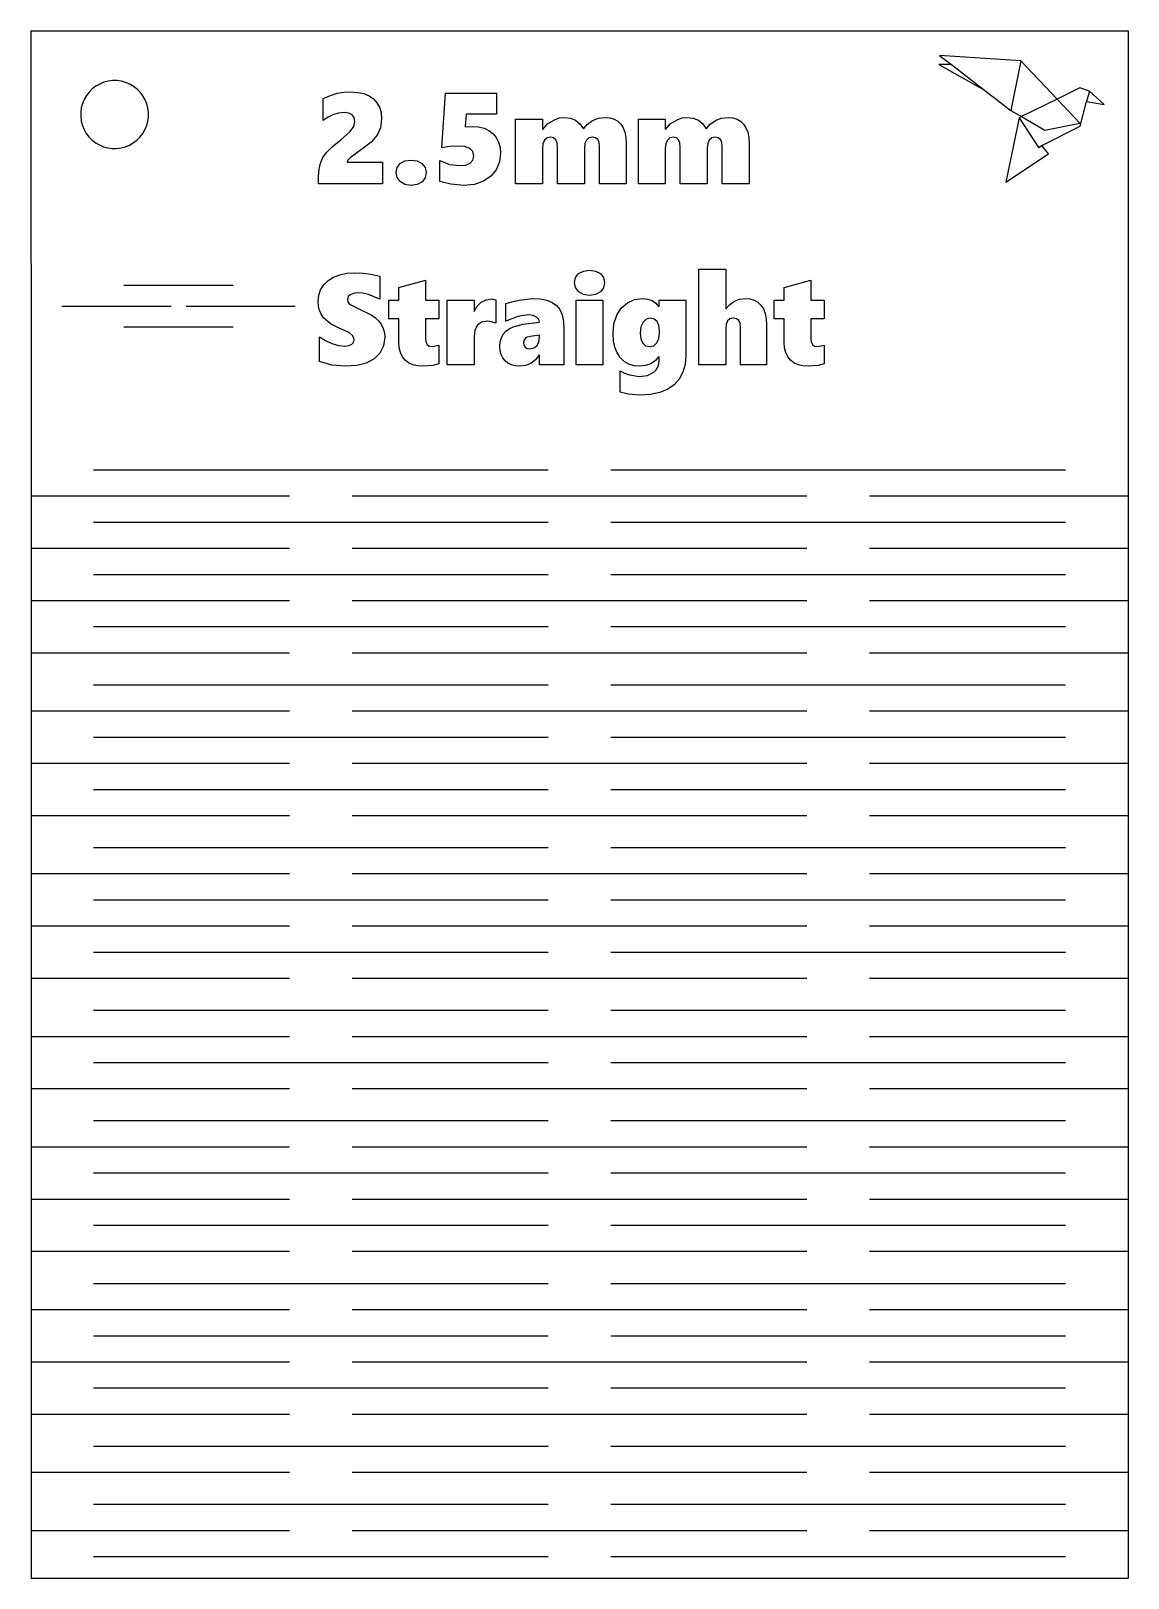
# Model space of a CAD drawing. Extents: x -223 to 223, y -314 to 314.
# Drawn here: x -108.4 to -3.4, y 6 to 154 of the extents above; entities that cross this region are included whole.
import ezdxf

# ---------------------------------------------------------------- set-up
doc = ezdxf.new("R2010")
doc.units = 0
doc.header["$MEASUREMENT"] = 0
doc.layers.get('0').update_dxf_attribs({"linetype": 'CONTINUOUS'})

msp = doc.modelspace()

# ---------------------------------------------------------------- linework, layer by layer
for p, q in [((-108.36, 153.96), (-3.41, 153.96)), ((-108.36, 153.96), (-108.34, 109.49)), ((-3.41, 153.96), (-3.41, 109.49)), ((-13.66, 151.11), (-21.44, 151.63)), ((-21.44, 151.63), (-20.31, 150.75)), ((-13.66, 151.11), (-14.63, 146.36)), ((-10.21, 147.44), (-13.66, 151.11)), ((-21.5, 150.75), (-17.16, 148.31)), ((-20.31, 150.75), (-21.5, 150.75)), ((-20.31, 150.75), (-17.16, 148.31)), ((-102.79, 148.12), (-103.05, 147.78)), ((-102.49, 148.42), (-102.79, 148.12)), ((-102.15, 148.68), (-102.49, 148.42)), ((-101.78, 148.89), (-102.15, 148.68)), ((-101.39, 149.05), (-101.78, 148.89)), ((-100.98, 149.16), (-101.39, 149.05)), ((-100.56, 149.21), (-100.98, 149.16)), ((-100.13, 149.21), (-100.56, 149.21)), ((-99.71, 149.15), (-100.13, 149.21)), ((-99.3, 149.04), (-99.71, 149.15)), ((-98.91, 148.87), (-99.3, 149.04)), ((-98.54, 148.66), (-98.91, 148.87)), ((-98.21, 148.4), (-98.54, 148.66)), ((-97.91, 148.1), (-98.21, 148.4)), ((-97.65, 147.76), (-97.91, 148.1)), ((-79.71, 147.8), (-79.06, 148)), ((-79.06, 148), (-78.43, 148.1)), ((-78.43, 148.1), (-77.78, 148.13)), ((-77.78, 148.13), (-77.11, 148.09)), ((-77.11, 148.09), (-76.53, 147.97)), ((-69.04, 142.8), (-68.71, 148)), ((-68.71, 148), (-63.82, 148)), ((-63.82, 148), (-63.82, 146)), ((-17.16, 148.31), (-14.63, 146.36)), ((-8.02, 148.52), (-10.21, 147.44)), ((-7.11, 148.22), (-8.02, 148.52)), ((-7.11, 148.22), (-7.39, 147.22)), ((-5.69, 146.92), (-7.11, 148.22)), ((-103.55, 146.61), (-103.6, 146.19)), ((-103.43, 147.02), (-103.55, 146.61)), ((-103.27, 147.42), (-103.43, 147.02)), ((-103.05, 147.78), (-103.27, 147.42)), ((-97.44, 147.39), (-97.65, 147.76)), ((-97.28, 147), (-97.44, 147.39)), ((-97.17, 146.59), (-97.28, 147)), ((-97.12, 146.16), (-97.17, 146.59)), ((-80.4, 147.49), (-79.71, 147.8)), ((-80.4, 145.39), (-80.4, 147.49)), ((-76.53, 147.97), (-76.02, 147.76)), ((-76.02, 147.76), (-75.59, 147.46)), ((-75.59, 147.46), (-75.26, 147.09)), ((-75.26, 147.09), (-75.01, 146.66)), ((-75.01, 146.66), (-74.87, 146.15)), ((-10.21, 147.44), (-13.6, 145.77)), ((-8.04, 145.13), (-10.21, 147.44)), ((-8, 144.86), (-7.39, 147.22)), ((-7.39, 147.22), (-5.69, 146.92)), ((-103.6, 146.19), (-103.6, 145.77)), ((-103.6, 145.77), (-103.55, 145.34)), ((-103.55, 145.34), (-103.44, 144.93)), ((-97.29, 144.91), (-97.18, 145.32)), ((-97.18, 145.32), (-97.12, 145.74)), ((-97.12, 145.74), (-97.12, 146.16)), ((-79.93, 145.72), (-80.4, 145.39)), ((-79.43, 145.96), (-79.93, 145.72)), ((-78.93, 146.11), (-79.43, 145.96)), ((-78.41, 146.15), (-78.93, 146.11)), ((-77.95, 146.1), (-78.41, 146.15)), ((-77.63, 145.94), (-77.95, 146.1)), ((-77.43, 145.67), (-77.63, 145.94)), ((-77.48, 144.81), (-77.37, 145.29)), ((-77.37, 145.29), (-77.43, 145.67)), ((-74.82, 145.57), (-74.92, 144.71)), ((-74.87, 146.15), (-74.82, 145.57)), ((-66.72, 146), (-66.81, 144.78)), ((-63.82, 146), (-66.72, 146)), ((-62, 139.35), (-62, 145.53)), ((-62, 145.53), (-59.43, 145.53)), ((-59.43, 145.53), (-59.43, 144.55)), ((-59.4, 144.55), (-58.94, 145.08)), ((-58.94, 145.08), (-58.23, 145.51)), ((-58.23, 145.51), (-57.81, 145.64)), ((-57.81, 145.64), (-57.36, 145.68)), ((-57.36, 145.68), (-56.76, 145.61)), ((-56.76, 145.61), (-56.26, 145.42)), ((-56.26, 145.42), (-55.84, 145.08)), ((-55.84, 145.08), (-55.51, 144.6)), ((-55.51, 144.6), (-55.13, 145.06)), ((-55.13, 145.06), (-54.64, 145.4)), ((-54.64, 145.4), (-54.06, 145.61)), ((-54.06, 145.61), (-53.43, 145.68)), ((-53.43, 145.68), (-52.97, 145.64)), ((-52.97, 145.64), (-52.57, 145.52)), ((-52.57, 145.52), (-52.23, 145.32)), ((-52.23, 145.32), (-51.94, 145.04)), ((-51.94, 145.04), (-51.71, 144.69)), ((-50.25, 139.35), (-50.25, 145.53)), ((-50.25, 145.53), (-47.68, 145.53)), ((-47.68, 145.53), (-47.68, 144.55)), ((-47.66, 144.55), (-47.2, 145.08)), ((-47.2, 145.08), (-46.48, 145.51)), ((-46.48, 145.51), (-46.07, 145.64)), ((-46.07, 145.64), (-45.62, 145.68)), ((-45.62, 145.68), (-45.01, 145.61)), ((-45.01, 145.61), (-44.51, 145.42)), ((-44.51, 145.42), (-44.1, 145.08)), ((-44.1, 145.08), (-43.76, 144.6)), ((-43.76, 144.6), (-43.38, 145.06)), ((-43.38, 145.06), (-42.89, 145.4)), ((-42.89, 145.4), (-42.32, 145.61)), ((-42.32, 145.61), (-41.68, 145.68)), ((-41.68, 145.68), (-41.22, 145.64)), ((-41.22, 145.64), (-40.82, 145.52)), ((-40.82, 145.52), (-40.48, 145.32)), ((-40.48, 145.32), (-40.19, 145.04)), ((-40.19, 145.04), (-39.96, 144.69)), ((-13.84, 145.65), (-15.11, 139.5)), ((-14.63, 146.36), (-13.6, 145.77)), ((-13.6, 145.77), (-13.84, 145.65)), ((-13.84, 145.65), (-11.97, 142.81)), ((-13.6, 145.77), (-11.39, 144.49)), ((-11.39, 144.49), (-8.04, 145.13)), ((-103.44, 144.93), (-103.28, 144.54)), ((-103.28, 144.54), (-103.07, 144.17)), ((-103.07, 144.17), (-102.81, 143.83)), ((-102.81, 143.83), (-102.51, 143.53)), ((-98.23, 143.51), (-97.93, 143.81)), ((-97.93, 143.81), (-97.67, 144.15)), ((-97.67, 144.15), (-97.45, 144.51)), ((-97.45, 144.51), (-97.29, 144.91)), ((-79.55, 142.88), (-78.73, 143.56)), ((-78.73, 143.56), (-77.82, 144.35)), ((-77.82, 144.35), (-77.48, 144.81)), ((-75.23, 143.99), (-75.8, 143.32)), ((-74.92, 144.71), (-75.23, 143.99)), ((-66.81, 144.78), (-66.15, 144.82)), ((-66.15, 144.82), (-65.55, 144.78)), ((-65.55, 144.78), (-65.02, 144.65)), ((-65.02, 144.65), (-64.55, 144.43)), ((-64.55, 144.43), (-64.16, 144.13)), ((-64.16, 144.13), (-63.85, 143.76)), ((-63.85, 143.76), (-63.62, 143.33)), ((-58.98, 143.73), (-59.23, 143.52)), ((-58.64, 143.79), (-58.98, 143.73)), ((-58.36, 143.73), (-58.64, 143.79)), ((-58.15, 143.56), (-58.36, 143.73)), ((-58.03, 143.26), (-58.15, 143.56)), ((-54.98, 143.73), (-55.22, 143.53)), ((-54.67, 143.79), (-54.98, 143.73)), ((-54.35, 143.74), (-54.67, 143.79)), ((-54.14, 143.57), (-54.35, 143.74)), ((-54.02, 143.3), (-54.14, 143.57)), ((-51.71, 144.69), (-51.55, 144.27)), ((-51.55, 144.27), (-51.45, 143.78)), ((-51.45, 143.78), (-51.42, 143.21)), ((-47.24, 143.73), (-47.48, 143.52)), ((-46.89, 143.79), (-47.24, 143.73)), ((-46.61, 143.73), (-46.89, 143.79)), ((-46.41, 143.56), (-46.61, 143.73)), ((-46.29, 143.26), (-46.41, 143.56)), ((-43.24, 143.73), (-43.48, 143.53)), ((-42.92, 143.79), (-43.24, 143.73)), ((-42.61, 143.74), (-42.92, 143.79)), ((-42.4, 143.57), (-42.61, 143.74)), ((-42.28, 143.3), (-42.4, 143.57)), ((-39.96, 144.69), (-39.8, 144.27)), ((-39.8, 144.27), (-39.7, 143.78)), ((-39.7, 143.78), (-39.67, 143.21)), ((-11.59, 143.03), (-8, 144.86)), ((-102.51, 143.53), (-102.18, 143.27)), ((-102.18, 143.27), (-101.81, 143.06)), ((-101.81, 143.06), (-101.42, 142.89)), ((-101.42, 142.89), (-101.01, 142.78)), ((-101.01, 142.78), (-100.59, 142.72)), ((-100.59, 142.72), (-100.16, 142.72)), ((-100.16, 142.72), (-99.74, 142.77)), ((-99.74, 142.77), (-99.33, 142.88)), ((-99.33, 142.88), (-98.94, 143.04)), ((-98.94, 143.04), (-98.57, 143.25)), ((-98.57, 143.25), (-98.23, 143.51)), ((-80.43, 141.85), (-80.09, 142.34)), ((-80.09, 142.34), (-79.55, 142.88)), ((-76.73, 142.63), (-77.84, 141.84)), ((-75.8, 143.32), (-76.73, 142.63)), ((-68.33, 142.92), (-69.04, 142.8)), ((-67.57, 142.95), (-68.33, 142.92)), ((-66.88, 142.9), (-67.57, 142.95)), ((-66.39, 142.72), (-66.88, 142.9)), ((-66.09, 142.42), (-66.39, 142.72)), ((-65.99, 142), (-66.09, 142.42)), ((-63.62, 143.33), (-63.49, 142.83)), ((-63.44, 142.27), (-63.55, 141.43)), ((-63.49, 142.83), (-63.44, 142.27)), ((-59.38, 143.18), (-59.43, 142.73)), ((-59.43, 142.73), (-59.43, 139.35)), ((-59.23, 143.52), (-59.38, 143.18)), ((-57.99, 142.85), (-58.03, 143.26)), ((-57.99, 139.35), (-57.99, 142.85)), ((-55.37, 143.2), (-55.42, 142.78)), ((-55.42, 142.78), (-55.42, 139.35)), ((-55.22, 143.53), (-55.37, 143.2)), ((-53.98, 142.91), (-54.02, 143.3)), ((-53.98, 139.35), (-53.98, 142.91)), ((-51.42, 143.21), (-51.42, 139.35)), ((-47.63, 143.18), (-47.68, 142.73)), ((-47.68, 142.73), (-47.68, 139.35)), ((-47.48, 143.52), (-47.63, 143.18)), ((-46.25, 142.85), (-46.29, 143.26)), ((-46.25, 139.35), (-46.25, 142.85)), ((-43.62, 143.2), (-43.67, 142.78)), ((-43.67, 142.78), (-43.67, 139.35)), ((-43.48, 143.53), (-43.62, 143.2)), ((-42.24, 142.91), (-42.28, 143.3)), ((-42.24, 139.35), (-42.24, 142.91)), ((-39.67, 143.21), (-39.67, 139.35)), ((-15.11, 139.5), (-11.02, 142.2)), ((-11.97, 142.81), (-11.67, 143)), ((-11.67, 143), (-11.59, 143.03)), ((-11.02, 142.2), (-11.67, 143)), ((-80.84, 140.04), (-80.79, 140.73)), ((-80.79, 140.73), (-80.66, 141.32)), ((-80.66, 141.32), (-80.43, 141.85)), ((-78.05, 141.6), (-78.12, 141.41)), ((-78.12, 141.41), (-74.74, 141.41)), ((-77.84, 141.84), (-78.05, 141.6)), ((-74.74, 141.41), (-74.74, 139.35)), ((-73.43, 140.42), (-73.34, 140.9)), ((-73.34, 140.9), (-73.04, 141.28)), ((-73.04, 141.28), (-72.59, 141.53)), ((-72.59, 141.53), (-72, 141.61)), ((-72, 141.61), (-71.42, 141.53)), ((-71.42, 141.53), (-70.96, 141.28)), ((-70.96, 141.28), (-70.66, 140.9)), ((-70.66, 140.9), (-70.57, 140.42)), ((-69.25, 139.56), (-69.25, 141.56)), ((-69.25, 141.56), (-68.32, 141.2)), ((-68.32, 141.2), (-67.34, 141.08)), ((-67.34, 141.08), (-66.75, 141.14)), ((-66.75, 141.14), (-66.33, 141.32)), ((-66.33, 141.32), (-66.08, 141.61)), ((-66.08, 141.61), (-65.99, 142)), ((-63.86, 140.68), (-64.37, 140.06)), ((-63.55, 141.43), (-63.86, 140.68)), ((-80.84, 139.35), (-80.84, 140.04)), ((-74.74, 139.35), (-80.84, 139.35)), ((-73.33, 139.94), (-73.43, 140.42)), ((-73.04, 139.55), (-73.33, 139.94)), ((-72.59, 139.28), (-73.04, 139.55)), ((-72.02, 139.19), (-72.59, 139.28)), ((-71.41, 139.28), (-72.02, 139.19)), ((-70.95, 139.53), (-71.41, 139.28)), ((-70.66, 139.92), (-70.95, 139.53)), ((-70.57, 140.42), (-70.66, 139.92)), ((-68.18, 139.3), (-69.25, 139.56)), ((-66.94, 139.19), (-68.18, 139.3)), ((-65.93, 139.29), (-66.94, 139.19)), ((-65.07, 139.59), (-65.93, 139.29)), ((-64.37, 140.06), (-65.07, 139.59)), ((-59.43, 139.35), (-62, 139.35)), ((-55.42, 139.35), (-57.99, 139.35)), ((-51.42, 139.35), (-53.98, 139.35)), ((-47.68, 139.35), (-50.25, 139.35)), ((-43.67, 139.35), (-46.25, 139.35)), ((-39.67, 139.35), (-42.24, 139.35)), ((-79.93, 130.09), (-79.42, 130.42)), ((-79.42, 130.42), (-78.82, 130.65)), ((-78.82, 130.65), (-78.14, 130.79)), ((-78.14, 130.79), (-77.37, 130.84)), ((-77.37, 130.84), (-76.54, 130.8)), ((-76.54, 130.8), (-75.85, 130.71)), ((-75.85, 130.71), (-74.98, 130.51)), ((-74.98, 130.51), (-74.98, 128.3)), ((-56.36, 129.89), (-56.27, 130.37)), ((-56.27, 130.37), (-55.97, 130.75)), ((-55.97, 130.75), (-55.52, 130.99)), ((-55.52, 130.99), (-54.93, 131.08)), ((-54.93, 131.08), (-54.35, 130.99)), ((-54.35, 130.99), (-53.89, 130.75)), ((-53.89, 130.75), (-53.59, 130.37)), ((-53.59, 130.37), (-53.5, 129.89)), ((-44.47, 122.04), (-44.47, 131.19)), ((-44.47, 131.19), (-41.9, 131.19)), ((-41.9, 131.19), (-41.9, 127.38)), ((-99.46, 129.65), (-89.02, 129.65)), ((-80.83, 128.68), (-80.65, 129.21)), ((-80.65, 129.21), (-80.35, 129.68)), ((-80.35, 129.68), (-79.93, 130.09)), ((-77.52, 128.86), (-77.83, 128.74)), ((-77.13, 128.9), (-77.52, 128.86)), ((-76.6, 128.87), (-77.13, 128.9)), ((-76.06, 128.75), (-76.6, 128.87)), ((-74.98, 128.3), (-76.06, 128.75)), ((-73.17, 129.43), (-70.63, 130.13)), ((-73.17, 128.22), (-73.17, 129.43)), ((-70.63, 130.13), (-70.63, 128.22)), ((-56.26, 129.41), (-56.36, 129.89)), ((-55.96, 129.02), (-56.26, 129.41)), ((-55.5, 128.75), (-55.96, 129.02)), ((-54.93, 128.67), (-55.5, 128.75)), ((-54.35, 128.75), (-54.93, 128.67)), ((-53.89, 129.01), (-54.35, 128.75)), ((-53.59, 129.39), (-53.89, 129.01)), ((-53.5, 129.89), (-53.59, 129.39)), ((-36.31, 129.43), (-33.77, 130.13)), ((-36.31, 128.22), (-36.31, 129.43)), ((-33.77, 130.13), (-33.77, 128.22)), ((-105.39, 127.65), (-94.96, 127.65)), ((-93.52, 127.65), (-83.09, 127.65)), ((-80.89, 128.08), (-80.83, 128.68)), ((-80.85, 127.65), (-80.89, 128.08)), ((-80.76, 127.25), (-80.85, 127.65)), ((-78.03, 128.55), (-78.09, 128.29)), ((-78.09, 128.29), (-78.04, 128.04)), ((-78.04, 128.04), (-77.88, 127.84)), ((-77.83, 128.74), (-78.03, 128.55)), ((-77.88, 127.84), (-76.98, 127.38)), ((-76.98, 127.38), (-75.83, 126.81)), ((-74.14, 126.44), (-74.14, 128.22)), ((-74.14, 128.22), (-73.17, 128.22)), ((-70.63, 128.22), (-69.35, 128.22)), ((-69.35, 128.22), (-69.35, 126.44)), ((-68.54, 122.04), (-68.54, 128.22)), ((-68.54, 128.22), (-65.97, 128.22)), ((-65.97, 128.22), (-65.97, 127.13)), ((-65.95, 127.13), (-65.66, 127.65)), ((-65.66, 127.65), (-65.28, 128.02)), ((-65.28, 128.02), (-64.81, 128.25)), ((-64.81, 128.25), (-64.26, 128.33)), ((-64.26, 128.33), (-63.9, 128.26)), ((-63.9, 128.26), (-63.9, 126.02)), ((-62.92, 127.88), (-62.35, 128.07)), ((-62.92, 126.2), (-62.92, 127.88)), ((-62.35, 128.07), (-61.66, 128.23)), ((-61.66, 128.23), (-60.37, 128.37)), ((-60.37, 128.37), (-59.64, 128.33)), ((-59.64, 128.33), (-59.01, 128.2)), ((-59.01, 128.2), (-58.49, 127.99)), ((-58.49, 127.99), (-58.09, 127.7)), ((-58.09, 127.7), (-57.78, 127.31)), ((-57.78, 127.31), (-57.55, 126.8)), ((-56.22, 122.04), (-56.22, 128.22)), ((-56.22, 128.22), (-53.65, 128.22)), ((-53.65, 128.22), (-53.65, 122.04)), ((-52.32, 126.78), (-51.89, 127.46)), ((-51.89, 127.46), (-51.31, 127.96)), ((-51.31, 127.96), (-50.63, 128.27)), ((-50.63, 128.27), (-49.89, 128.37)), ((-49.89, 128.37), (-49.39, 128.32)), ((-49.39, 128.32), (-48.95, 128.17)), ((-48.95, 128.17), (-48.59, 127.93)), ((-48.59, 127.93), (-48.29, 127.58)), ((-48.27, 127.58), (-48.27, 128.22)), ((-48.27, 128.22), (-45.71, 128.22)), ((-45.71, 128.22), (-45.71, 122.9)), ((-41.88, 127.38), (-41.51, 127.8)), ((-41.51, 127.8), (-41.07, 128.11)), ((-41.07, 128.11), (-40.58, 128.31)), ((-40.58, 128.31), (-40.05, 128.37)), ((-40.05, 128.37), (-39.58, 128.33)), ((-39.58, 128.33), (-39.17, 128.21)), ((-39.17, 128.21), (-38.82, 128.01)), ((-38.82, 128.01), (-38.53, 127.73)), ((-38.53, 127.73), (-38.3, 127.37)), ((-38.3, 127.37), (-38.13, 126.93)), ((-37.28, 126.44), (-37.28, 128.22)), ((-37.28, 128.22), (-36.31, 128.22)), ((-33.77, 128.22), (-32.49, 128.22)), ((-32.49, 128.22), (-32.49, 126.44)), ((-80.59, 126.88), (-80.76, 127.25)), ((-80.37, 126.54), (-80.59, 126.88)), ((-79.71, 125.95), (-80.37, 126.54)), ((-78.8, 125.49), (-79.71, 125.95)), ((-75.83, 126.81), (-75.41, 126.51)), ((-75.41, 126.51), (-75.08, 126.19)), ((-75.08, 126.19), (-74.83, 125.85)), ((-74.83, 125.85), (-74.66, 125.49)), ((-73.17, 126.44), (-74.14, 126.44)), ((-73.17, 124.16), (-73.17, 126.44)), ((-69.35, 126.44), (-70.63, 126.44)), ((-70.63, 126.44), (-70.63, 124.59)), ((-65.65, 125.82), (-65.89, 125.36)), ((-65.26, 126.1), (-65.65, 125.82)), ((-64.7, 126.19), (-65.26, 126.1)), ((-64.29, 126.14), (-64.7, 126.19)), ((-63.9, 126.02), (-64.29, 126.14)), ((-61.79, 126.65), (-62.92, 126.2)), ((-62.24, 125.67), (-61.26, 125.91)), ((-61.25, 126.76), (-61.79, 126.65)), ((-61.26, 125.91), (-59.72, 126.11)), ((-60.73, 126.8), (-61.25, 126.76)), ((-60.31, 126.75), (-60.73, 126.8)), ((-60, 126.6), (-60.31, 126.75)), ((-59.79, 126.38), (-60, 126.6)), ((-59.72, 126.11), (-59.79, 126.38)), ((-57.55, 126.8), (-57.42, 126.18)), ((-57.42, 126.18), (-57.38, 125.45)), ((-52.68, 125.01), (-52.59, 125.95)), ((-52.59, 125.95), (-52.32, 126.78)), ((-49.81, 126.1), (-50.01, 125.65)), ((-49.51, 126.39), (-49.81, 126.1)), ((-49.12, 126.49), (-49.51, 126.39)), ((-48.75, 126.41), (-49.12, 126.49)), ((-48.47, 126.17), (-48.75, 126.41)), ((-48.29, 125.79), (-48.47, 126.17)), ((-48.23, 125.3), (-48.29, 125.79)), ((-41.85, 125.93), (-41.9, 125.55)), ((-41.72, 126.23), (-41.85, 125.93)), ((-41.5, 126.42), (-41.72, 126.23)), ((-41.19, 126.49), (-41.5, 126.42)), ((-40.88, 126.43), (-41.19, 126.49)), ((-40.66, 126.26), (-40.88, 126.43)), ((-40.53, 125.97), (-40.66, 126.26)), ((-40.49, 125.56), (-40.53, 125.97)), ((-38.13, 126.93), (-38.03, 126.42)), ((-38.03, 126.42), (-38, 125.84)), ((-38, 125.84), (-38, 122.04)), ((-36.31, 126.44), (-37.28, 126.44)), ((-36.31, 124.16), (-36.31, 126.44)), ((-32.49, 126.44), (-33.77, 126.44)), ((-33.77, 126.44), (-33.77, 124.59)), ((-99.46, 125.65), (-89.02, 125.65)), ((-80.77, 122.35), (-80.77, 124.72)), ((-80.77, 124.72), (-80.19, 124.36)), ((-80.19, 124.36), (-79.57, 124.08)), ((-77.91, 125.11), (-78.8, 125.49)), ((-77.56, 124.81), (-77.91, 125.11)), ((-77.44, 124.44), (-77.56, 124.81)), ((-77.5, 124.18), (-77.44, 124.44)), ((-74.66, 125.49), (-74.55, 125.09)), ((-74.52, 124.66), (-74.63, 123.85)), ((-74.55, 125.09), (-74.52, 124.66)), ((-70.63, 124.59), (-70.59, 124.23)), ((-65.89, 125.36), (-65.97, 124.72)), ((-65.97, 124.72), (-65.97, 122.04)), ((-63.46, 124.23), (-63.36, 124.61)), ((-63.36, 124.61), (-63.18, 124.95)), ((-63.18, 124.95), (-62.94, 125.24)), ((-62.94, 125.24), (-62.62, 125.48)), ((-62.62, 125.48), (-62.24, 125.67)), ((-61.21, 124.37), (-61.25, 124.14)), ((-61.08, 124.54), (-61.21, 124.37)), ((-60.88, 124.67), (-61.08, 124.54)), ((-60.59, 124.75), (-60.88, 124.67)), ((-59.72, 124.87), (-60.59, 124.75)), ((-59.79, 124.21), (-59.72, 124.63)), ((-59.72, 124.63), (-59.72, 124.87)), ((-57.38, 125.45), (-57.38, 122.04)), ((-52.64, 124.32), (-52.68, 125.01)), ((-52.51, 123.71), (-52.64, 124.32)), ((-50.01, 125.65), (-50.07, 125.07)), ((-50.07, 125.07), (-50.02, 124.53)), ((-50.02, 124.53), (-49.86, 124.12)), ((-48.48, 124.13), (-48.29, 124.55)), ((-48.29, 124.55), (-48.23, 125.09)), ((-48.23, 125.09), (-48.23, 125.3)), ((-41.9, 125.55), (-41.9, 122.04)), ((-40.49, 122.04), (-40.49, 125.56)), ((-33.77, 124.59), (-33.73, 124.23)), ((-79.57, 124.08), (-78.93, 123.89)), ((-78.93, 123.89), (-78.34, 123.83)), ((-78.34, 123.83), (-77.96, 123.87)), ((-77.96, 123.87), (-77.68, 123.99)), ((-77.68, 123.99), (-77.5, 124.18)), ((-74.98, 123.16), (-75.54, 122.6)), ((-74.63, 123.85), (-74.98, 123.16)), ((-73.13, 123.65), (-73.17, 124.16)), ((-73.02, 123.2), (-73.13, 123.65)), ((-72.83, 122.81), (-73.02, 123.2)), ((-70.59, 124.23), (-70.47, 123.98)), ((-70.47, 123.98), (-70.27, 123.82)), ((-70.27, 123.82), (-69.99, 123.77)), ((-69.99, 123.77), (-69.35, 123.9)), ((-69.35, 123.9), (-69.35, 122.12)), ((-63.5, 123.8), (-63.46, 124.23)), ((-63.47, 123.38), (-63.5, 123.8)), ((-63.37, 123.01), (-63.47, 123.38)), ((-63.22, 122.69), (-63.37, 123.01)), ((-61.25, 124.14), (-61.21, 123.91)), ((-61.21, 123.91), (-61.09, 123.72)), ((-61.09, 123.72), (-60.89, 123.6)), ((-60.89, 123.6), (-60.63, 123.56)), ((-60.63, 123.56), (-60.26, 123.64)), ((-60.26, 123.64), (-59.98, 123.86)), ((-59.75, 122.98), (-60.1, 122.5)), ((-59.98, 123.86), (-59.79, 124.21)), ((-59.72, 122.04), (-59.72, 122.98)), ((-52.29, 123.17), (-52.51, 123.71)), ((-51.99, 122.72), (-52.29, 123.17)), ((-49.86, 124.12), (-49.57, 123.86)), ((-49.57, 123.86), (-49.17, 123.77)), ((-49.17, 123.77), (-48.77, 123.86)), ((-48.77, 123.86), (-48.48, 124.13)), ((-45.71, 122.9), (-45.78, 122.06)), ((-36.27, 123.65), (-36.31, 124.16)), ((-36.16, 123.2), (-36.27, 123.65)), ((-35.97, 122.81), (-36.16, 123.2)), ((-33.73, 124.23), (-33.61, 123.98)), ((-33.61, 123.98), (-33.41, 123.82)), ((-33.41, 123.82), (-33.13, 123.77)), ((-33.13, 123.77), (-32.49, 123.9)), ((-32.49, 123.9), (-32.49, 122.12)), ((-79.58, 122), (-80.77, 122.35)), ((-78.28, 121.89), (-79.58, 122)), ((-77.19, 121.97), (-78.28, 121.89)), ((-76.28, 122.2), (-77.19, 121.97)), ((-75.54, 122.6), (-76.28, 122.2)), ((-72.56, 122.48), (-72.83, 122.81)), ((-72.23, 122.22), (-72.56, 122.48)), ((-71.84, 122.04), (-72.23, 122.22)), ((-71.39, 121.93), (-71.84, 122.04)), ((-70.88, 121.89), (-71.39, 121.93)), ((-69.92, 121.96), (-70.88, 121.89)), ((-69.35, 122.12), (-69.92, 121.96)), ((-65.97, 122.04), (-68.54, 122.04)), ((-63, 122.41), (-63.22, 122.69)), ((-62.73, 122.18), (-63, 122.41)), ((-62.41, 122.02), (-62.73, 122.18)), ((-62.05, 121.92), (-62.41, 122.02)), ((-61.63, 121.89), (-62.05, 121.92)), ((-61.04, 121.96), (-61.63, 121.89)), ((-60.53, 122.16), (-61.04, 121.96)), ((-60.1, 122.5), (-60.53, 122.16)), ((-57.38, 122.04), (-59.72, 122.04)), ((-53.65, 122.04), (-56.22, 122.04)), ((-52, 119.43), (-52, 121.45)), ((-52, 121.45), (-51.58, 121.23)), ((-51.61, 122.36), (-51.99, 122.72)), ((-51.17, 122.1), (-51.61, 122.36)), ((-50.66, 121.94), (-51.17, 122.1)), ((-50.1, 121.89), (-50.66, 121.94)), ((-49.56, 121.95), (-50.1, 121.89)), ((-49.06, 122.14), (-49.56, 121.95)), ((-48.62, 122.44), (-49.06, 122.14)), ((-48.79, 121.33), (-48.56, 121.56)), ((-48.29, 122.82), (-48.62, 122.44)), ((-48.56, 121.56), (-48.4, 121.82)), ((-48.4, 121.82), (-48.3, 122.11)), ((-48.3, 122.11), (-48.27, 122.44)), ((-48.27, 122.44), (-48.27, 122.82)), ((-45.78, 122.06), (-45.99, 121.32)), ((-41.9, 122.04), (-44.47, 122.04)), ((-38, 122.04), (-40.49, 122.04)), ((-35.7, 122.48), (-35.97, 122.81)), ((-35.37, 122.22), (-35.7, 122.48)), ((-34.98, 122.04), (-35.37, 122.22)), ((-34.53, 121.93), (-34.98, 122.04)), ((-34.02, 121.89), (-34.53, 121.93)), ((-33.06, 121.96), (-34.02, 121.89)), ((-32.49, 122.12), (-33.06, 121.96)), ((-51.58, 121.23), (-51.09, 121.06)), ((-51.09, 121.06), (-50.17, 120.92)), ((-50.17, 120.92), (-49.39, 121.02)), ((-49.39, 121.02), (-48.79, 121.33)), ((-46.83, 120.13), (-47.45, 119.69)), ((-46.34, 120.67), (-46.83, 120.13)), ((-45.99, 121.32), (-46.34, 120.67)), ((-51.22, 119.23), (-52, 119.43)), ((-50.1, 119.14), (-51.22, 119.23)), ((-49.09, 119.2), (-50.1, 119.14)), ((-48.21, 119.38), (-49.09, 119.2)), ((-47.45, 119.69), (-48.21, 119.38)), ((-102.36, 111.99), (-58.89, 111.99)), ((-52.89, 111.99), (-9.41, 111.99)), ((-108.34, 109.49), (-83.62, 109.49)), ((-108.34, 109.49), (-108.34, 104.49)), ((-77.62, 109.49), (-34.15, 109.49)), ((-28.15, 109.49), (-3.41, 109.49)), ((-3.41, 109.49), (-3.41, 104.49)), ((-102.36, 106.99), (-58.89, 106.99)), ((-52.89, 106.99), (-9.41, 106.99)), ((-108.34, 104.49), (-83.62, 104.49)), ((-108.34, 104.49), (-108.34, 99.49)), ((-77.62, 104.49), (-34.15, 104.49)), ((-28.15, 104.49), (-3.41, 104.49)), ((-3.41, 104.49), (-3.41, 99.49)), ((-102.36, 101.99), (-58.89, 101.99)), ((-52.89, 101.99), (-9.41, 101.99)), ((-108.34, 99.49), (-83.62, 99.49)), ((-108.34, 99.49), (-108.34, 94.49)), ((-77.62, 99.49), (-34.15, 99.49)), ((-28.15, 99.49), (-3.41, 99.49)), ((-3.41, 99.49), (-3.41, 94.49)), ((-102.36, 96.99), (-58.89, 96.99)), ((-52.89, 96.99), (-9.41, 96.99)), ((-108.34, 94.49), (-83.62, 94.49)), ((-108.34, 94.49), (-108.34, 88.92)), ((-77.62, 94.49), (-34.15, 94.49)), ((-28.15, 94.49), (-3.41, 94.49)), ((-3.41, 94.49), (-3.41, 88.92)), ((-102.36, 91.42), (-58.89, 91.42)), ((-52.89, 91.42), (-9.41, 91.42)), ((-108.34, 88.92), (-83.62, 88.92)), ((-108.34, 88.92), (-108.34, 83.92)), ((-77.62, 88.92), (-34.15, 88.92)), ((-28.15, 88.92), (-3.41, 88.92)), ((-3.41, 88.92), (-3.41, 83.92)), ((-102.36, 86.42), (-58.89, 86.42)), ((-52.89, 86.42), (-9.41, 86.42)), ((-108.34, 83.92), (-83.62, 83.92)), ((-108.34, 83.92), (-108.34, 78.92)), ((-77.62, 83.92), (-34.15, 83.92)), ((-28.15, 83.92), (-3.41, 83.92)), ((-3.41, 83.92), (-3.41, 78.92)), ((-102.36, 81.42), (-58.89, 81.42)), ((-52.89, 81.42), (-9.41, 81.42)), ((-108.34, 78.92), (-83.62, 78.92)), ((-108.34, 78.92), (-108.34, 73.36)), ((-77.62, 78.92), (-34.15, 78.92)), ((-28.15, 78.92), (-3.41, 78.92)), ((-3.41, 78.92), (-3.41, 73.36)), ((-102.36, 75.86), (-58.89, 75.86)), ((-52.89, 75.86), (-9.41, 75.86)), ((-108.34, 73.36), (-83.62, 73.36)), ((-108.34, 73.36), (-108.34, 68.36)), ((-77.62, 73.36), (-34.15, 73.36)), ((-28.15, 73.36), (-3.41, 73.36)), ((-3.41, 73.36), (-3.41, 68.36)), ((-102.36, 70.86), (-58.89, 70.86)), ((-52.89, 70.86), (-9.41, 70.86)), ((-108.34, 68.36), (-83.62, 68.36)), ((-108.34, 68.36), (-108.34, 63.36)), ((-77.62, 68.36), (-34.15, 68.36)), ((-28.15, 68.36), (-3.41, 68.36)), ((-3.41, 68.36), (-3.41, 63.36)), ((-102.36, 65.86), (-58.89, 65.86)), ((-52.89, 65.86), (-9.41, 65.86)), ((-108.34, 63.36), (-83.62, 63.36)), ((-108.34, 63.36), (-108.34, 57.8)), ((-77.62, 63.36), (-34.15, 63.36)), ((-28.15, 63.36), (-3.41, 63.36)), ((-3.41, 63.36), (-3.41, 57.8)), ((-102.36, 60.3), (-58.89, 60.3)), ((-52.89, 60.3), (-9.41, 60.3)), ((-108.34, 57.8), (-108.34, 52.8)), ((-108.34, 57.8), (-83.62, 57.8)), ((-77.62, 57.8), (-34.15, 57.8)), ((-28.15, 57.8), (-3.41, 57.8)), ((-3.41, 57.8), (-3.41, 52.8)), ((-102.36, 55.3), (-58.89, 55.3)), ((-52.89, 55.3), (-9.41, 55.3)), ((-108.34, 52.8), (-83.62, 52.8)), ((-108.34, 52.8), (-108.34, 47.24)), ((-77.62, 52.8), (-34.15, 52.8)), ((-28.15, 52.8), (-3.41, 52.8)), ((-3.41, 52.8), (-3.41, 47.24)), ((-102.36, 49.74), (-58.89, 49.74)), ((-52.89, 49.74), (-9.41, 49.74)), ((-108.34, 47.24), (-83.62, 47.24)), ((-108.34, 47.24), (-108.34, 42.24)), ((-77.62, 47.24), (-34.15, 47.24)), ((-28.15, 47.24), (-3.41, 47.24)), ((-3.41, 47.24), (-3.41, 42.24)), ((-102.36, 44.74), (-58.89, 44.74)), ((-52.89, 44.74), (-9.41, 44.74)), ((-108.34, 42.24), (-83.62, 42.24)), ((-108.34, 42.24), (-108.34, 37.24)), ((-77.62, 42.24), (-34.15, 42.24)), ((-28.15, 42.24), (-3.41, 42.24)), ((-3.41, 42.24), (-3.41, 37.24)), ((-102.36, 39.74), (-58.89, 39.74)), ((-52.89, 39.74), (-9.41, 39.74)), ((-108.34, 37.24), (-83.62, 37.24)), ((-108.34, 37.24), (-108.34, 31.67)), ((-77.62, 37.24), (-34.15, 37.24)), ((-28.15, 37.24), (-3.41, 37.24)), ((-3.41, 37.24), (-3.41, 31.67)), ((-102.36, 34.17), (-58.89, 34.17)), ((-52.89, 34.17), (-9.41, 34.17)), ((-108.34, 31.67), (-83.62, 31.67)), ((-108.34, 31.67), (-108.34, 26.67)), ((-77.62, 31.67), (-34.15, 31.67)), ((-28.15, 31.67), (-3.41, 31.67)), ((-3.41, 31.67), (-3.41, 26.67)), ((-102.36, 29.17), (-58.89, 29.17)), ((-52.89, 29.17), (-9.41, 29.17)), ((-108.34, 26.67), (-83.62, 26.67)), ((-108.34, 26.67), (-108.34, 21.67)), ((-77.62, 26.67), (-34.15, 26.67)), ((-28.15, 26.67), (-3.41, 26.67)), ((-3.41, 26.67), (-3.41, 21.67)), ((-102.36, 24.17), (-58.89, 24.17)), ((-52.89, 24.17), (-9.41, 24.17)), ((-108.34, 21.67), (-83.62, 21.67)), ((-108.34, 21.67), (-108.34, 16.11)), ((-77.62, 21.67), (-34.15, 21.67)), ((-28.15, 21.67), (-3.41, 21.67)), ((-3.41, 21.67), (-3.41, 16.11)), ((-102.36, 18.61), (-58.89, 18.61)), ((-52.89, 18.61), (-9.41, 18.61)), ((-108.34, 16.11), (-83.62, 16.11)), ((-108.34, 16.11), (-108.34, 10.55)), ((-77.62, 16.11), (-34.15, 16.11)), ((-28.15, 16.11), (-3.41, 16.11)), ((-3.41, 16.11), (-3.41, 10.55)), ((-102.36, 13.05), (-58.89, 13.05)), ((-52.89, 13.05), (-9.41, 13.05)), ((-108.34, 10.55), (-83.62, 10.55)), ((-108.34, 10.55), (-108.34, 5.99)), ((-77.62, 10.55), (-34.15, 10.55)), ((-28.15, 10.55), (-3.41, 10.55)), ((-3.41, 10.55), (-3.41, 5.99)), ((-102.36, 8.05), (-58.89, 8.05)), ((-52.89, 8.05), (-9.41, 8.05)), ((-108.34, 5.99), (-83.62, 5.99)), ((-83.62, 5.99), (-77.62, 5.99)), ((-77.62, 5.99), (-34.15, 5.99)), ((-34.15, 5.99), (-28.15, 5.99)), ((-28.15, 5.99), (-3.41, 5.99))]:
    msp.add_line(p, q)

doc.saveas('drawing.dxf')
